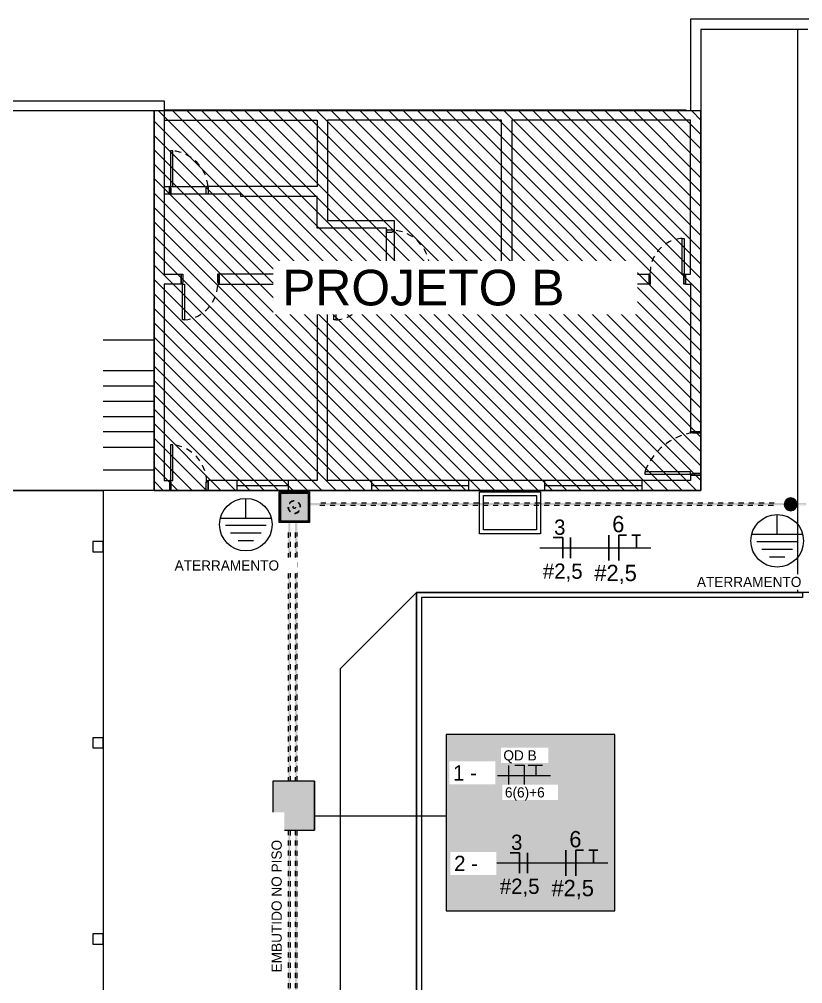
# Model space of a CAD drawing. Header units: metres. Extents: x -12 to 158, y -16 to 62.
# Drawn here: x 41.01 to 56.38, y 42.22 to 61.15 of the extents above; entities that cross this region are included whole.
import ezdxf

# ---------------------------------------------------------------- set-up
doc = ezdxf.new("R2010")
doc.units = ezdxf.units.M
for name, pattern in [('Hidden', [0.007144, 0.004763, -0.002381]), ('Hidden 1_5', [0.0022, 0.0015, -0.0007]), ('IMPORT-HIDDEN2 _4_', [0.1875, 0.125, -0.0625])]:
    doc.linetypes.add(name, pattern=pattern)
for name, color, linetype, lineweight in [('A-DETL', 7, 'Continuous', 9), ('A-DETL-GENF', 7, 'Continuous', 9), ('ARQ-ELEV6', 7, 'Continuous', 9), ('ARQ-PAR', 7, 'Continuous', 9), ('ARQ-PIS', 7, 'Continuous', 9), ('ARQ-POR', 7, 'Continuous', 9), ('Dispositivos elétricos', 7, 'Continuous', 35), ('E-ELEC-EQPM', 7, 'Continuous', 35), ('E-LITE-EQPM-IDEN', 7, 'Continuous', 9), ('E-POWR-CNDT', 7, 'Continuous', 18), ('G-ANNO-TEXT', 7, 'Continuous', 9), ('Identificadores de dispositivos elétricos', 7, 'Continuous', 9), ('LD_Luminárias', 7, 'Continuous', 9), ('VEGETAÇÃO', 7, 'Continuous', 9)]:
    doc.layers.add(name, color=color, linetype=linetype, lineweight=lineweight)
for name, color, linetype, lineweight, true_color in [('A-DETL-THIN', 7, 'Continuous', 9, 0xc0c0c0), ('BASE ELETRICO__dwg', 7, 'Continuous', 9, 0x767676), ('Fase', 1, 'Continuous', 25, 0xff0000), ('Neutro', 5, 'Continuous', 25, 0x0000ff), ('Terra', 3, 'Continuous', 25, 0x00ff00)]:
    doc.layers.add(name, color=color, linetype=linetype, lineweight=lineweight, true_color=true_color)
doc.styles.add('Arial_1', font='arial.ttf', dxfattribs={"height": 0.7})
doc.styles.add('Century Gothic', font='GOTHIC.TTF', dxfattribs={"height": 0.2})
doc.styles.add('Century Gothic_1', font='GOTHIC.TTF', dxfattribs={"height": 0.3})
doc.styles.add('Century Gothic_3', font='GOTHIC.TTF', dxfattribs={"height": 0.32})

# ---------------------------------------------------------------- blocks, each defined once
blk = doc.blocks.new('BASE ELETRICO__dwg-8227098-PLANTA BAIXA - PLANTA GERAL')
at = {"color": 252, "lineweight": 9, "true_color": 0x8e8e8e}
for p, q in [((47.096, 56.252), (46.946, 56.252)), ((52.916, 52.202), (53.066, 52.202))]:
    blk.add_line(p, q, dxfattribs=at)
at = {"color": 252, "lineweight": 9, "true_color": 0x8e8e8e, "flags": 128}
for points in [[(55.016, 60.952), (55.016, 49.902), (55.109, 49.902), (55.109, 49.802), (47.636, 49.802), (47.636, 36.252)], [(41.386, 31.502), (29.336, 31.502), (29.336, 51.902), (41.386, 51.902), (41.386, 39.473)], [(47.536, 49.902), (46.036, 48.402), (46.036, 37.407), (47.488, 35.955)], [(55.266, 49.902), (55.116, 49.902), (55.109, 49.902), (53.116, 49.902), (47.536, 49.902), (47.536, 36.274)], [(47.536, 36.274), (47.536, 49.902), (55.016, 49.902)]]:
    blk.add_lwpolyline(points, dxfattribs=at)
blk.add_lwpolyline([(48.775, 51.88), (49.967, 51.88), (49.967, 51.056), (48.775, 51.056)], close=True, dxfattribs=at)
at = {"layer": 'ARQ-ELEV6', "color": 252, "true_color": 0x8e8e8e}
for p, q in [((46.946, 56.252), (46.946, 57.012)), ((47.096, 57.012), (47.096, 56.252)), ((44.016, 51.902), (44.016, 52.102)), ((45.016, 52.102), (45.016, 51.902)), ((46.656, 51.902), (46.656, 52.102)), ((48.556, 52.102), (48.556, 51.902)), ((50.056, 51.902), (50.056, 52.102)), ((51.956, 52.102), (51.956, 51.902)), ((53.116, 51.902), (26.886, 51.902)), ((44.016, 52.002), (45.016, 52.002)), ((46.656, 52.002), (48.556, 52.002)), ((50.056, 52.002), (51.956, 52.002))]:
    blk.add_line(p, q, dxfattribs=at)
at = {"layer": 'ARQ-ELEV6', "color": 252, "true_color": 0x8e8e8e, "flags": 128}
blk.add_lwpolyline([(42.686, 57.872), (43.446, 57.872), (43.446, 57.722), (42.686, 57.722)], close=True, dxfattribs=at)
at = {"layer": 'ARQ-PAR', "color": 252, "true_color": 0x8e8e8e}
for p, q in [((42.586, 59.372), (52.83, 59.372)), ((42.586, 57.872), (42.751, 57.872)), ((42.686, 57.722), (42.686, 57.862)), ((42.721, 57.722), (42.586, 57.722))]:
    blk.add_line(p, q, dxfattribs=at)
at = {"layer": 'ARQ-PAR', "color": 252, "true_color": 0x8e8e8e, "flags": 128}
for points in [[(45.103, 0), (94.033, 0), (94.033, 45.615), (90.771, 50.079), (86.659, 54.267), (76.799, 61.152), (52.916, 61.152), (52.916, 59.372)], [(55.215, 60.952), (53.116, 60.952), (53.116, 51.902)], [(29.369, 59.552), (42.586, 59.552), (42.586, 56.152), (42.916, 56.152), (42.916, 55.952), (42.586, 55.952), (42.586, 52.102), (42.686, 52.102), (42.686, 51.902)], [(42.386, 51.902), (42.386, 59.352), (29.386, 59.352), (27.952, 58.891), (25.8, 44.784)], [(42.586, 59.172), (45.586, 59.172), (45.586, 57.872), (43.421, 57.872)], [(52.816, 56.152), (52.816, 55.952), (52.816, 56.152), (52.916, 56.152), (52.916, 59.172), (49.406, 59.172), (49.406, 56.152), (52.096, 56.152), (52.096, 55.952), (46.606, 55.952), (46.606, 56.152), (46.946, 56.152), (46.946, 56.252), (47.096, 56.252), (47.096, 56.152), (49.206, 56.152), (49.206, 59.172), (45.786, 59.172), (45.786, 57.202), (47.096, 57.202), (47.096, 57.012)], [(47.096, 57.012), (46.946, 57.012), (46.946, 57.052), (45.586, 57.052), (45.586, 57.672), (44.086, 57.672), (44.086, 57.722), (43.411, 57.722)], [(45.886, 55.952), (45.886, 56.152), (43.666, 56.152), (43.666, 55.952), (45.586, 55.952), (45.586, 52.102), (43.446, 52.102), (43.446, 51.902), (43.446, 52.102)], [(53.116, 52.202), (52.916, 52.202), (52.916, 52.102), (45.786, 52.102), (45.786, 55.952), (45.886, 55.952), (45.886, 56.152)], [(52.816, 55.952), (52.916, 55.952), (52.916, 53.062), (53.116, 53.062)]]:
    blk.add_lwpolyline(points, dxfattribs=at)
for points in [[(41.386, 50.702), (41.386, 50.902), (41.186, 50.902), (41.186, 50.702)], [(41.386, 46.852), (41.386, 47.052), (41.186, 47.052), (41.186, 46.852)], [(41.386, 43.002), (41.386, 43.202), (41.186, 43.202), (41.186, 43.002)]]:
    blk.add_lwpolyline(points, close=True, dxfattribs=at)
at = {"layer": 'ARQ-PIS', "color": 252, "true_color": 0x8e8e8e}
for p, q in [((42.386, 54.852), (41.386, 54.852)), ((42.386, 54.252), (41.386, 54.252)), ((42.386, 53.952), (41.386, 53.952)), ((42.386, 53.652), (41.386, 53.652)), ((42.386, 53.352), (41.386, 53.352)), ((42.386, 53.052), (41.386, 53.052)), ((41.386, 52.752), (42.386, 52.752)), ((42.386, 52.304), (41.386, 52.304))]:
    blk.add_line(p, q, dxfattribs=at)
at = {"layer": 'ARQ-POR', "color": 252, "true_color": 0x8e8e8e, "flags": 128}
for points in [[(42.751, 58.572), (42.711, 58.572), (42.711, 57.872), (42.751, 57.872), (42.751, 58.572)], [(42.721, 57.722), (42.721, 57.836), (42.711, 57.836), (42.711, 57.872), (42.701, 57.872), (42.686, 57.872), (42.686, 57.722), (42.721, 57.722)], [(43.411, 57.722), (43.411, 57.836), (43.421, 57.836), (43.421, 57.872), (43.431, 57.872), (43.446, 57.872), (43.446, 57.722), (43.411, 57.722)], [(46.946, 56.977), (47.06, 56.977), (47.06, 56.987), (47.096, 56.987), (47.096, 56.997), (47.096, 57.012), (46.946, 57.012), (46.946, 56.977)], [(52.751, 56.852), (52.791, 56.852), (52.791, 56.152), (52.751, 56.152), (52.751, 56.852)], [(46.946, 56.287), (47.06, 56.287), (47.06, 56.277), (47.096, 56.277), (47.096, 56.267), (47.096, 56.252), (46.946, 56.252), (46.946, 56.287)], [(47.796, 56.317), (47.796, 56.277), (47.096, 56.277), (47.096, 56.317), (47.796, 56.317)], [(42.951, 56.152), (42.951, 55.988), (42.941, 55.988), (42.941, 55.952), (42.931, 55.952), (42.916, 55.952), (42.916, 56.152), (42.951, 56.152)], [(43.631, 56.152), (43.631, 55.988), (43.641, 55.988), (43.641, 55.952), (43.651, 55.952), (43.666, 55.952), (43.666, 56.152), (43.631, 56.152)], [(45.921, 56.152), (45.921, 55.988), (45.911, 55.988), (45.911, 55.952), (45.901, 55.952), (45.886, 55.952), (45.886, 56.152), (45.921, 56.152)], [(46.571, 56.152), (46.571, 55.988), (46.581, 55.988), (46.581, 55.952), (46.591, 55.952), (46.606, 55.952), (46.606, 56.152), (46.571, 56.152)], [(52.131, 55.952), (52.131, 56.116), (52.121, 56.116), (52.121, 56.152), (52.111, 56.152), (52.096, 56.152), (52.096, 55.952), (52.131, 55.952)], [(52.781, 55.952), (52.781, 56.116), (52.791, 56.116), (52.791, 56.152), (52.801, 56.152), (52.816, 56.152), (52.816, 55.952), (52.781, 55.952)], [(42.981, 55.252), (42.941, 55.252), (42.941, 55.952), (42.981, 55.952), (42.981, 55.252)], [(45.951, 55.252), (45.911, 55.252), (45.911, 55.952), (45.951, 55.952), (45.951, 55.252)], [(53.116, 53.027), (52.952, 53.027), (52.952, 53.037), (52.916, 53.037), (52.916, 53.047), (52.916, 53.062), (53.116, 53.062), (53.116, 53.027)], [(42.751, 52.802), (42.711, 52.802), (42.711, 52.102), (42.751, 52.102), (42.751, 52.802)], [(52.016, 52.267), (52.016, 52.227), (52.916, 52.227), (52.916, 52.267), (52.016, 52.267)], [(42.721, 51.902), (42.721, 52.066), (42.711, 52.066), (42.711, 52.102), (42.701, 52.102), (42.686, 52.102), (42.686, 51.902), (42.721, 51.902)], [(43.411, 51.902), (43.411, 52.066), (43.421, 52.066), (43.421, 52.102), (43.431, 52.102), (43.446, 52.102), (43.446, 51.902), (43.411, 51.902)], [(53.116, 52.237), (52.952, 52.237), (52.952, 52.227), (52.916, 52.227), (52.916, 52.217), (52.916, 52.202), (53.116, 52.202), (53.116, 52.237)]]:
    blk.add_lwpolyline(points, dxfattribs=at)
at = {"layer": 'ARQ-POR', "color": 252, "linetype": 'IMPORT-HIDDEN2 _4_', "true_color": 0x8e8e8e}
for centre, radius, start, end in [((42.67, 57.796), 0.78, 5.5739, 84.0295), ((47.02, 56.236), 0.78, 5.9705, 84.4261), ((52.792, 56.183), 0.67, 93.5542, 185.7536), ((42.914, 55.971), 0.722, 275.2973, 1.3507), ((45.909, 55.921), 0.67, 273.5542, 5.7536), ((53.141, 51.853), 1.199, 99.0831, 159.8177), ((42.675, 52.065), 0.741, 0.0902, 84.1249)]:
    blk.add_arc(centre, radius, start, end, dxfattribs=at)
at = {"layer": 'LD_Luminárias', "color": 252, "true_color": 0x8e8e8e, "flags": 128}
blk.add_lwpolyline([(48.848, 51.807), (49.894, 51.807), (49.894, 51.129), (48.848, 51.129)], close=True, dxfattribs=at)
at = {"layer": 'VEGETAÇÃO', "color": 252, "true_color": 0x8e8e8e}
blk.add_line((55.116, 49.902), (55.109, 49.902), dxfattribs=at)
blk = doc.blocks.new('Caixa de Passagem no Passeio - Caixa de Passagem no Passeio 2-8198666-PLANTA BAIXA - PLANTA GERAL')
at = {"layer": 'Dispositivos elétricos', "linetype": 'Hidden 1_5', "lineweight": 9, "true_color": 0x82482d}
h = blk.add_hatch(color=27, dxfattribs=at)
h.paths.add_polyline_path([(0.275, -0.3), (0.3, -0.3), (0.3, 0.3), (-0.3, 0.3), (-0.3, -0.3), (0.132, -0.3)])
h.paths.add_polyline_path([(0.132, -0.275), (-0.275, -0.275), (-0.275, 0.275), (0.275, 0.275), (0.275, -0.275)])
at = {"layer": 'Dispositivos elétricos', "linetype": 'Hidden 1_5', "lineweight": 9, "true_color": 0x5a6266}
blk.add_hatch(color=251, dxfattribs=at).paths.add_polyline_path([(0.132, -0.275), (0.275, -0.275), (0.275, 0.275), (-0.275, 0.275), (-0.275, -0.275), (-0.144, -0.275)])
at = {"layer": 'Dispositivos elétricos', "lineweight": 9}
for p, q in [((-0.3, -0.3), (-0.3, 0.3)), ((-0.3, 0.3), (0.3, 0.3)), ((-0.275, -0.275), (-0.275, 0.275)), ((-0.275, 0.275), (0.275, 0.275)), ((-0.275, 0.275), (-0.275, -0.275)), ((0.275, 0.275), (-0.275, 0.275)), ((0.275, 0.275), (0.275, -0.275)), ((0.275, -0.275), (0.275, 0.275)), ((0.3, 0.3), (0.3, -0.3)), ((0.3, -0.3), (-0.3, -0.3)), ((0.275, -0.275), (-0.275, -0.275)), ((-0.275, -0.275), (0.275, -0.275))]:
    blk.add_line(p, q, dxfattribs=at)
blk = doc.blocks.new('Haste de aterramento - Haste de aterramento-4549412-PLANTA BAIXA - PLANTA GERAL')
at = {"layer": 'E-ELEC-EQPM', "linetype": 'Hidden 1_5', "lineweight": 9, "true_color": 0xc0c0c0}
for points in [[(0.001, 0.124), (-0.038, 0.118), (-0.077, 0.096), (-0.103, 0.067), (-0.119, 0.031), (-0.124, -0.001), (-0.119, 0), (-0.11, 0.042), (-0.094, 0.072), (-0.068, 0.097), (-0.035, 0.113), (0.001, 0.119), (0.044, 0.11), (0.074, 0.093), (0.099, 0.067), (0.115, 0.035), (0.121, -0.001), (0.125, 0), (0.117, 0.042), (0.098, 0.076), (0.069, 0.102), (0.033, 0.119), (0.015, 0.121)], [(0.001, 0.119), (-0.042, 0.11), (-0.072, 0.093), (-0.097, 0.067), (-0.114, 0.035), (-0.118, -0.001), (-0.116, 0), (-0.107, 0.04), (-0.092, 0.069), (-0.063, 0.096), (-0.029, 0.111), (0.002, 0.115), (0.038, 0.109), (0.072, 0.091), (0.098, 0.062), (0.113, 0.028), (0.12, -0.001), (0.12, 0), (0.112, 0.042), (0.094, 0.073), (0.069, 0.097), (0.037, 0.113), (0.021, 0.115)], [(0.001, 0.115), (-0.035, 0.11), (-0.068, 0.093), (-0.094, 0.067), (-0.11, 0.035), (-0.116, -0.001), (0.117, 0), (0.112, 0.035), (0.094, 0.068), (0.069, 0.093), (0.037, 0.11)], [(-0.124, -0.001), (-0.116, -0.044), (-0.096, -0.079), (-0.068, -0.105), (-0.031, -0.121), (0.002, -0.126), (0.04, -0.12), (0.078, -0.098), (0.104, -0.07), (0.121, -0.033), (0.126, -0.001), (0.121, -0.001), (0.112, -0.044), (0.094, -0.075), (0.069, -0.099), (0.037, -0.116), (-0.006, -0.12), (-0.042, -0.112), (-0.073, -0.095), (-0.097, -0.07), (-0.114, -0.037), (-0.119, -0.001)], [(0.12, -0.001), (0.117, -0.002), (0.109, -0.043), (0.093, -0.072), (0.064, -0.098), (0.03, -0.113), (0, -0.118), (-0.036, -0.112), (-0.07, -0.093), (-0.096, -0.065), (-0.111, -0.031), (-0.118, -0.001), (-0.119, -0.001), (-0.11, -0.044), (-0.094, -0.074), (-0.068, -0.099), (-0.035, -0.116), (0.001, -0.121), (0.044, -0.112), (0.074, -0.096), (0.099, -0.07), (0.115, -0.037), (0.121, -0.001)], [(0.001, -0.001), (-0.116, -0.001), (-0.11, -0.037), (-0.094, -0.07), (-0.068, -0.096), (-0.035, -0.112), (0.001, -0.118), (0.037, -0.112), (0.069, -0.096), (0.095, -0.07), (0.112, -0.037), (0.117, -0.001), (0.069, -0.001)]]:
    blk.add_hatch(color=9, dxfattribs=at).paths.add_polyline_path(points)
at = {"layer": 'E-ELEC-EQPM', "lineweight": 9}
blk.add_circle((0, 0), 0.025, dxfattribs=at)
for radius, start, end in [(0.125, 0, 180), (0.12, 360, 180), (0.117, 360, 180), (0.125, 180, 0), (0.12, 180, 360), (0.117, 180, 360)]:
    blk.add_arc((0.001, -0.001), radius, start, end, dxfattribs=at)
blk = doc.blocks.new('Haste de aterramento - Haste de aterramento-V71-PLANTA BAIXA - PLANTA GERAL')
at = {"layer": 'A-DETL', "linetype": 'Hidden 1_5'}
blk.add_circle((0, 0), 0.025, dxfattribs=at)
for radius, start, end in [(0.125, 0, 180), (0.12, 360, 180), (0.117, 360, 180), (0.125, 180, 0), (0.12, 180, 360), (0.117, 180, 360)]:
    blk.add_arc((0.001, -0.001), radius, start, end, dxfattribs=at)
blk = doc.blocks.new('Fiação_PEX_Tags Eletrical Fixtures - 2_ FNT-4480792-PLANTA BAIXA - PLANTA GERAL')
at = {"layer": 'Fase'}
blk.add_line((-0.000983, 0.00125), (-0.000983, -0.00125), dxfattribs=at)
at = {"layer": 'Identificadores de dispositivos elétricos'}
blk.add_line((-0.002569, 0), (0.003149, 0), dxfattribs=at)
at = {"layer": 'Neutro'}
for p, q in [((0.000017, 0.00125), (0.000017, -0.00125)), ((0.000017, 0.00125), (0.000017, -0.000772)), ((0.000759, 0.00125), (0.000017, 0.00125))]:
    blk.add_line(p, q, dxfattribs=at)
at = {"layer": 'Terra'}
for p, q in [((0.002149, 0.00125), (0.00129, 0.00125)), ((0.001746, 0.00125), (0.001746, 0))]:
    blk.add_line(p, q, dxfattribs=at)
blk = doc.blocks.new('Fiação_Tags Lighting Fixture - 1_ FN-3746626-PLANTA BAIXA - PLANTA GERAL')
at = {"layer": 'E-LITE-EQPM-IDEN', "color": 5, "lineweight": 25, "true_color": 0x0000ff}
for p, q in [((-0.001283, -0.001642), (-0.000345, -0.001642)), ((-0.000345, -0.001642), (-0.000345, -0.003664))]:
    blk.add_line(p, q, dxfattribs=at)
at = {"layer": 'E-LITE-EQPM-IDEN', "color": 1, "lineweight": 25, "true_color": 0xff0000}
blk.add_line((0.000434, -0.001642), (0.000434, -0.003658), dxfattribs=at)
at = {"layer": 'E-LITE-EQPM-IDEN'}
blk.add_line((-0.002595, -0.002653), (0.002595, -0.002653), dxfattribs=at)

msp = doc.modelspace()

# ---------------------------------------------------------------- hatches: boundary and pattern name
at = {"layer": 'A-DETL-GENF'}
h = msp.add_hatch(dxfattribs=at)
h.set_pattern_fill('FP_1', color=256, style=0, pattern_type=2)
h.set_pattern_definition([(135, (1.2665, 0), (-0.14142136, -0.14142136), [])])
h.paths.add_polyline_path([(46.662, 51.902), (54.382, 51.902), (54.382, 59.352), (43.652, 59.352), (43.652, 51.902), (46.386, 51.902)])
at = {"layer": 'A-DETL-GENF', "true_color": 0xffffff}
msp.add_hatch(color=7, dxfattribs=at).paths.add_polyline_path([(52.697, 43.653), (52.697, 47.118), (49.382, 47.118), (49.382, 43.653), (51.91, 43.653)])
at = {"layer": 'A-DETL-GENF', "true_color": 0x0000ff}
msp.add_hatch(color=5, dxfattribs=at).paths.add_polyline_path([(46.426, 45.238), (46.802, 45.238), (46.802, 46.198), (45.983, 46.198), (45.983, 45.238), (46.425, 45.238)])
at = {"layer": 'E-POWR-CNDT', "true_color": 0x353535}
h = msp.add_hatch(color=250, dxfattribs=at)
h.paths.add_polyline_path([(56.272, 51.636), (56.446, 51.636), (56.446, 51.657), (56.268, 51.656), (56.271, 51.636)])
h.paths.add_polyline_path([(56.022, 51.636), (56.022, 51.636), (56.026, 51.657), (46.706, 51.656), (46.706, 51.636), (55.777, 51.636)])
h = msp.add_hatch(color=250, dxfattribs=at)
h.paths.add_polyline_path([(46.706, 51.615), (56.024, 51.616), (56.022, 51.636), (46.706, 51.636), (46.706, 51.615)])
h.paths.add_polyline_path([(56.272, 51.615), (56.446, 51.615), (56.446, 51.636), (56.271, 51.633), (56.271, 51.625), (56.269, 51.615)])
h = msp.add_hatch(color=250, dxfattribs=at)
h.paths.add_polyline_path([(46.287, 36.935), (46.308, 36.935), (46.306, 45.238), (46.287, 45.238), (46.287, 36.954)])
h.paths.add_polyline_path([(46.288, 46.198), (46.308, 46.198), (46.308, 51.277), (46.287, 51.277), (46.288, 46.198)])
h = msp.add_hatch(color=250, dxfattribs=at)
h.paths.add_polyline_path([(46.329, 36.935), (46.328, 45.238), (46.308, 45.238), (46.308, 36.935), (46.328, 36.935)])
h.paths.add_polyline_path([(46.328, 46.198), (46.329, 46.198), (46.328, 51.277), (46.308, 51.277), (46.308, 46.198), (46.326, 46.198)])
h = msp.add_hatch(color=250, dxfattribs=at)
h.paths.add_polyline_path([(46.42, 36.935), (46.441, 36.935), (46.439, 45.238), (46.42, 45.238), (46.42, 38.68)])
h.paths.add_polyline_path([(46.431, 46.198), (46.441, 46.198), (46.441, 51.277), (46.42, 51.277), (46.422, 46.198), (46.429, 46.198)])
h = msp.add_hatch(color=250, dxfattribs=at)
h.paths.add_polyline_path([(46.462, 36.935), (46.461, 45.238), (46.441, 45.238), (46.441, 36.935), (46.461, 36.935)])
h.paths.add_polyline_path([(46.452, 46.198), (46.462, 46.198), (46.461, 51.277), (46.441, 51.277), (46.441, 46.198), (46.45, 46.198)])

# ---------------------------------------------------------------- linework, layer by layer
at = {"layer": 'A-DETL', "color": 3, "true_color": 0x00ff00}
for p, q in [((45.453, 51.364), (45.453, 51.75)), ((44.953, 51.364), (45.952, 51.364)), ((55.882, 51.045), (55.882, 51.432)), ((45.053, 51.221), (45.853, 51.221)), ((45.153, 51.071), (45.753, 51.071)), ((45.303, 50.921), (45.603, 50.921)), ((55.383, 51.045), (56.382, 51.045)), ((55.482, 50.903), (56.282, 50.903)), ((55.582, 50.753), (56.182, 50.753)), ((55.732, 50.603), (56.032, 50.603)), ((50.996, 46.514), (51.276, 46.514)), ((51.148, 46.312), (51.148, 46.514))]:
    msp.add_line(p, q, dxfattribs=at)
at = {"layer": 'A-DETL', "color": 1, "linetype": 'Hidden', "lineweight": 18, "true_color": 0xff0000}
for p, q in [((46.329, 51.287), (46.319, 51.287)), ((46.436, 51.287), (46.42, 51.287)), ((46.462, 51.287), (46.447, 51.287))]:
    msp.add_line(p, q, dxfattribs=at)
at = {"layer": 'A-DETL', "color": 1, "true_color": 0xff0000}
msp.add_line((50.608, 46.509), (50.608, 46.102), dxfattribs=at)
at = {"layer": 'A-DETL', "color": 5, "true_color": 0x0000ff}
for p, q in [((50.735, 46.514), (50.913, 46.514)), ((50.913, 46.514), (50.913, 46.107))]:
    msp.add_line(p, q, dxfattribs=at)
at = {"layer": 'A-DETL'}
for p, q in [((45.983, 46.198), (45.983, 45.238)), ((46.802, 46.198), (45.983, 46.198)), ((46.802, 46.198), (46.802, 45.238)), ((50.395, 46.312), (51.435, 46.312)), ((46.802, 45.518), (49.382, 45.518)), ((45.983, 45.238), (46.802, 45.238))]:
    msp.add_line(p, q, dxfattribs=at)
at = {"layer": 'A-DETL', "color": 3, "true_color": 0x00ff00}
for centre in [(45.453, 51.234), (55.882, 50.916)]:
    msp.add_circle(centre, 0.516, dxfattribs=at)
at = {"layer": 'A-DETL-THIN'}
for p, q in [((54.382, 59.352), (43.652, 59.352)), ((43.652, 59.352), (43.652, 51.902)), ((54.382, 51.902), (54.382, 59.352)), ((43.652, 51.902), (54.382, 51.902)), ((52.697, 47.118), (49.382, 47.118)), ((49.382, 47.118), (49.382, 43.653)), ((52.697, 43.653), (52.697, 47.118)), ((46.802, 46.198), (45.983, 46.198)), ((45.983, 46.198), (45.983, 45.238)), ((46.802, 45.238), (46.802, 46.198)), ((45.983, 45.238), (46.802, 45.238)), ((49.382, 43.653), (52.697, 43.653))]:
    msp.add_line(p, q, dxfattribs=at)
at = {"layer": 'E-POWR-CNDT', "color": 1, "linetype": 'Hidden', "true_color": 0xff0000}
for p, q in [((55.824, 51.657), (46.906, 51.657)), ((46.906, 51.615), (55.825, 51.615)), ((46.287, 51.077), (46.287, 46.198)), ((46.329, 46.198), (46.329, 51.077)), ((46.42, 51.077), (46.42, 46.198)), ((46.462, 46.198), (46.462, 51.077)), ((46.287, 45.238), (46.287, 37.135)), ((46.329, 37.135), (46.329, 45.238)), ((46.42, 45.238), (46.42, 37.135)), ((46.462, 37.135), (46.462, 45.238))]:
    msp.add_line(p, q, dxfattribs=at)

# ---------------------------------------------------------------- block references
at = {"layer": 'A-DETL', "linetype": 'Hidden 1_5', "rotation": 180}
msp.add_blockref('Haste de aterramento - Haste de aterramento-V71-PLANTA BAIXA - PLANTA GERAL', (46.406, 51.577), dxfattribs=at)
at = {"layer": 'BASE ELETRICO__dwg', "color": 252, "true_color": 0x8e8e8e}
msp.add_blockref('BASE ELETRICO__dwg-8227098-PLANTA BAIXA - PLANTA GERAL', (1.267, 0), dxfattribs=at)
at = {"layer": 'Dispositivos elétricos', "lineweight": 9, "rotation": 89.9999999999999}
msp.add_blockref('Caixa de Passagem no Passeio - Caixa de Passagem no Passeio 2-8198666-PLANTA BAIXA - PLANTA GERAL', (46.406, 51.577), dxfattribs=at)
at = {"layer": 'E-ELEC-EQPM', "lineweight": 9, "rotation": 180}
msp.add_blockref('Haste de aterramento - Haste de aterramento-4549412-PLANTA BAIXA - PLANTA GERAL', (56.147, 51.631), dxfattribs=at)
at = {"layer": 'E-LITE-EQPM-IDEN', "xscale": 199.9999999999999, "yscale": 199.9999999999999, "zscale": 199.9999999999999}
msp.add_blockref('Fiação_Tags Lighting Fixture - 1_ FN-3746626-PLANTA BAIXA - PLANTA GERAL', (51.741, 51.308), dxfattribs=at)
at = {"layer": 'Identificadores de dispositivos elétricos', "color": 1, "true_color": 0xff0000, "xscale": 199.9999999999999, "yscale": 199.9999999999999, "zscale": 199.9999999999999}
for p in [(52.771, 50.777), (51.929, 44.594)]:
    msp.add_blockref('Fiação_PEX_Tags Eletrical Fixtures - 2_ FNT-4480792-PLANTA BAIXA - PLANTA GERAL', p, dxfattribs=at)

# ---------------------------------------------------------------- texts
at = {"layer": 'E-LITE-EQPM-IDEN', "char_height": 0.3, "attachment_point": 1, "style": 'Century Gothic_1'}
for s, insert, width in [('3', (51.503, 51.334), 0.28861), ('#2,5', (51.282, 50.471), 1.09029), ('3', (50.658, 45.15), 0.28861)]:
    msp.add_mtext(s, dxfattribs=dict(at, insert=insert, width=width))
at = {"layer": 'Identificadores de dispositivos elétricos', "char_height": 0.32, "attachment_point": 1, "style": 'Century Gothic_3'}
for s, insert, width in [('6', (52.644, 51.405), 0.30464), ('#2,5', (52.294, 50.446), 1.15443), ('6', (51.802, 45.221), 0.30464), ('#2,5', (51.452, 44.262), 1.15443)]:
    msp.add_mtext(s, dxfattribs=dict(at, insert=insert, width=width))

# ---------------------------------------------------------------- next in the draw order: texts
at = {"layer": 'G-ANNO-TEXT', "attachment_point": 1, "bg_fill": 3, "box_fill_scale": 1.25, "bg_fill_color": 256, "bg_fill_true_color": 13158600, "bg_fill_transparency": 0}
for s, insert, char_height, width, style in [('PROJETO B', (46.166, 56.236), 0.7, 6.79831, 'Arial_1'), ('ATERRAMENTO', (44.056, 50.533), 0.2, 2.35696, 'Century Gothic'), ('ATERRAMENTO', (54.306, 50.209), 0.2, 2.35696, 'Century Gothic'), ('QD B', (50.508, 46.805), 0.2, 0.83376, 'Century Gothic'), ('1 - ', (49.521, 46.512), 0.3, 0.75359, 'Century Gothic_1'), ('6(6)+6', (50.538, 46.079), 0.2, 0.99409, 'Century Gothic'), ('2 - ', (49.541, 44.735), 0.3, 0.75359, 'Century Gothic_1')]:
    msp.add_mtext(s, dxfattribs=dict(at, insert=insert, char_height=char_height, width=width, style=style))
at = {"layer": 'G-ANNO-TEXT', "insert": (45.958, 42.446), "char_height": 0.2, "width": 3.09451, "attachment_point": 1, "rotation": 90, "style": 'Century Gothic', "bg_fill": 3, "box_fill_scale": 1.25, "bg_fill_color": 256, "bg_fill_true_color": 13158600, "bg_fill_transparency": 0}
msp.add_mtext('EMBUTIDO NO PISO', dxfattribs=at)

# ---------------------------------------------------------------- next in the draw order: block references
at = {"layer": 'E-LITE-EQPM-IDEN', "xscale": 199.9999999999999, "yscale": 199.9999999999999, "zscale": 199.9999999999999}
msp.add_blockref('Fiação_Tags Lighting Fixture - 1_ FN-3746626-PLANTA BAIXA - PLANTA GERAL', (50.896, 45.124), dxfattribs=at)

# ---------------------------------------------------------------- next in the draw order: texts
at = {"layer": 'E-LITE-EQPM-IDEN', "insert": (50.437, 44.287), "char_height": 0.3, "width": 1.09029, "attachment_point": 1, "style": 'Century Gothic_1'}
msp.add_mtext('#2,5', dxfattribs=at)

doc.saveas('drawing.dxf')
